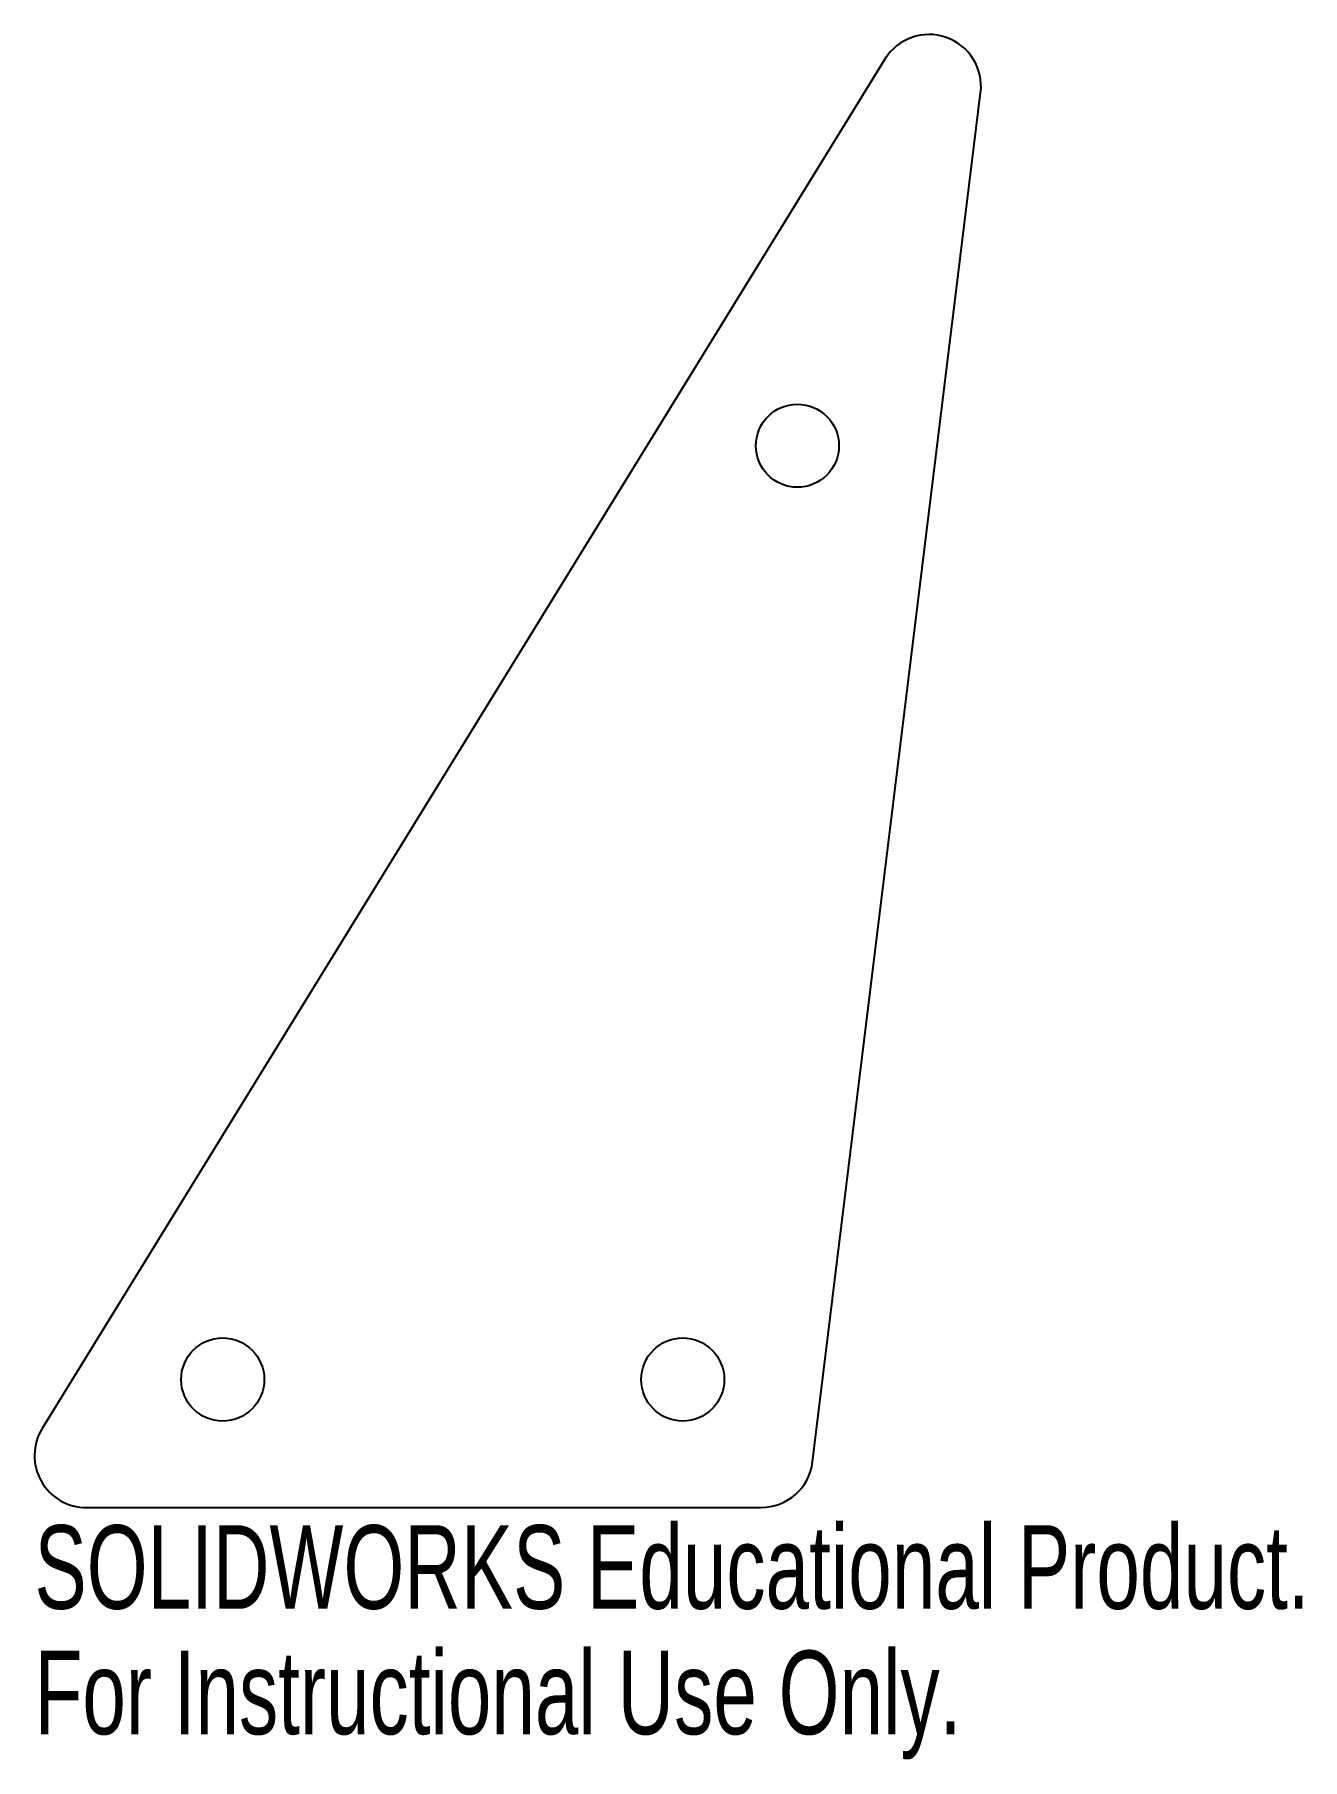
# Model space of a CAD drawing. Header units: millimetres. Extents: x 2.4 to 75.6, y -14.6 to 85.1.
import ezdxf

# ---------------------------------------------------------------- set-up
doc = ezdxf.new("R2010")
doc.units = ezdxf.units.MM
doc.styles.add('SLDTEXTSTYLE0', font='TXT', dxfattribs={"width": 0.7})

msp = doc.modelspace()

# ---------------------------------------------------------------- linework, layer by layer
at = {"color": 7, "linetype": 'Continuous', "lineweight": 25}
for p, q in [((51.507, 83.708), (2.813, 4.572)), ((47.323, 2.634), (57.04, 81.77)), ((5.368, 0), (44.346, 0))]:
    msp.add_line(p, q, dxfattribs=at)
for centre in [(46.451, 61.369), (13.242, 7.4), (39.824, 7.4)]:
    msp.add_circle(centre, 2.4, dxfattribs=at)
for centre, start, end in [((54.062, 82.136), 353, 148.39511), ((5.368, 3), 148.39511, 270), ((44.346, 3), 270, 353)]:
    msp.add_arc(centre, 3, start, end, dxfattribs=at)

# ---------------------------------------------------------------- texts
at = {"color": 7, "linetype": 'Continuous', "char_height": 4.83362, "attachment_point": 1, "style": 'SLDTEXTSTYLE0'}
for s, insert in [('SOLIDWORKS Educational Product.', (2.368, -1.02)), ('For Instructional Use Only.', (2.368, -8.27))]:
    msp.add_mtext(s, dxfattribs=dict(at, insert=insert))

doc.saveas('drawing.dxf')
